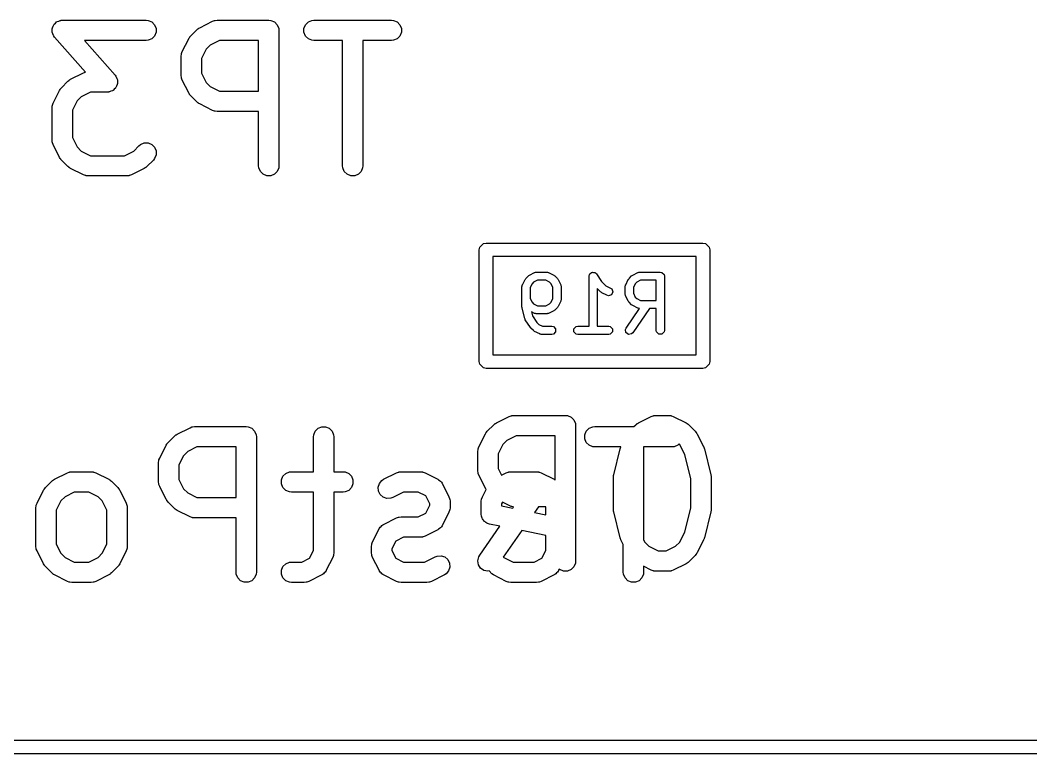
# Model space of a CAD drawing. Header units: inches. Extents: x 4.98 to 6.65, y -4.98 to -3.32.
# Drawn here: x 6.0521 to 6.3456, y -4.7587 to -4.5455 of the extents above; entities that cross this region are included whole.
import ezdxf

# ---------------------------------------------------------------- set-up
doc = ezdxf.new("R2010")
doc.units = ezdxf.units.IN
doc.header["$MEASUREMENT"] = 0
doc.layers.add('BLACK', color=250, linetype='CONTINUOUS')

msp = doc.modelspace()

# ---------------------------------------------------------------- linework, layer by layer
at = {"layer": 'BLACK', "linetype": 'CONTINUOUS'}
for p, q in [((6.06167, -4.54722), (6.06185, -4.54678)), ((6.06185, -4.54678), (6.06192, -4.54671)), ((6.06192, -4.54671), (6.06196, -4.54662)), ((6.06196, -4.54662), (6.06232, -4.5463)), ((6.06232, -4.5463), (6.06266, -4.54596)), ((6.06266, -4.54596), (6.06276, -4.54592)), ((6.06276, -4.54592), (6.06283, -4.54586)), ((6.06283, -4.54586), (6.06329, -4.54571)), ((6.06329, -4.54571), (6.06373, -4.54552)), ((6.06373, -4.54552), (6.06387, -4.54551)), ((6.06387, -4.54551), (6.06392, -4.54549)), ((6.06392, -4.54549), (6.064, -4.5455)), ((6.064, -4.5455), (6.0643, -4.54547)), ((6.0643, -4.54547), (6.08868, -4.54547)), ((6.08868, -4.54547), (6.08925, -4.54552)), ((6.08925, -4.54552), (6.09032, -4.54596)), ((6.09032, -4.54596), (6.09113, -4.54678)), ((6.09113, -4.54678), (6.09157, -4.54784)), ((6.10423, -4.54765), (6.10798, -4.54578)), ((6.10798, -4.54578), (6.10852, -4.54557)), ((6.10852, -4.54557), (6.10862, -4.54556)), ((6.10862, -4.54556), (6.10872, -4.54552)), ((6.10872, -4.54552), (6.1093, -4.54547)), ((6.1093, -4.54547), (6.1243, -4.54547)), ((6.1243, -4.54547), (6.12487, -4.54552)), ((6.12487, -4.54552), (6.12594, -4.54596)), ((6.12594, -4.54596), (6.12675, -4.54678)), ((6.12675, -4.54678), (6.12719, -4.54784)), ((6.13452, -4.54784), (6.13497, -4.54678)), ((6.13497, -4.54678), (6.13578, -4.54596)), ((6.13578, -4.54596), (6.13684, -4.54552)), ((6.13684, -4.54552), (6.13742, -4.54547)), ((6.13742, -4.54547), (6.15992, -4.54547)), ((6.15992, -4.54547), (6.16049, -4.54552)), ((6.16049, -4.54552), (6.16156, -4.54596)), ((6.16156, -4.54596), (6.16237, -4.54678)), ((6.16237, -4.54678), (6.16281, -4.54784)), ((6.06138, -4.5488), (6.06141, -4.54832)), ((6.06141, -4.54889), (6.06138, -4.5488)), ((6.06141, -4.54784), (6.06145, -4.54775)), ((6.06141, -4.54832), (6.06141, -4.54784)), ((6.06141, -4.54899), (6.06141, -4.54889)), ((6.06159, -4.54944), (6.06141, -4.54899)), ((6.06145, -4.54765), (6.06167, -4.54722)), ((6.06145, -4.54775), (6.06145, -4.54765)), ((6.06175, -4.54989), (6.06159, -4.54944)), ((6.09157, -4.54899), (6.09113, -4.55006)), ((6.09157, -4.54784), (6.09157, -4.54899)), ((6.10159, -4.55008), (6.10346, -4.5482)), ((6.10346, -4.5482), (6.10369, -4.54802)), ((6.10369, -4.54802), (6.10374, -4.54796)), ((6.10374, -4.54796), (6.10383, -4.5479)), ((6.10383, -4.5479), (6.10391, -4.54784)), ((6.10391, -4.54784), (6.10398, -4.54781)), ((6.10398, -4.54781), (6.10423, -4.54765)), ((6.12719, -4.54784), (6.12725, -4.54842)), ((6.12725, -4.54842), (6.12725, -4.58779)), ((6.13452, -4.54899), (6.13452, -4.54784)), ((6.13497, -4.55006), (6.13452, -4.54899)), ((6.16281, -4.54899), (6.16237, -4.55006)), ((6.16281, -4.54784), (6.16281, -4.54899)), ((6.06183, -4.55001), (6.06175, -4.54989)), ((6.06185, -4.55006), (6.06183, -4.55001)), ((6.0619, -4.55011), (6.06185, -4.55006)), ((6.06208, -4.55036), (6.0619, -4.55011)), ((6.07102, -4.56057), (6.06208, -4.55036)), ((6.08868, -4.55137), (6.07081, -4.55137)), ((6.07081, -4.55137), (6.07965, -4.56147)), ((6.08925, -4.55131), (6.08868, -4.55137)), ((6.09032, -4.55087), (6.08925, -4.55131)), ((6.09113, -4.55006), (6.09032, -4.55087)), ((6.09916, -4.5546), (6.10103, -4.55085)), ((6.10103, -4.55085), (6.10119, -4.5506)), ((6.10119, -4.5506), (6.10122, -4.55053)), ((6.10122, -4.55053), (6.10129, -4.55045)), ((6.10129, -4.55045), (6.10134, -4.55036)), ((6.10134, -4.55036), (6.1014, -4.55031)), ((6.1014, -4.55031), (6.10159, -4.55008)), ((6.1073, -4.55272), (6.1061, -4.55392)), ((6.11, -4.55137), (6.1073, -4.55272)), ((6.12134, -4.55137), (6.11, -4.55137)), ((6.12134, -4.56609), (6.12134, -4.55137)), ((6.13578, -4.55087), (6.13497, -4.55006)), ((6.13684, -4.55131), (6.13578, -4.55087)), ((6.13742, -4.55137), (6.13684, -4.55131)), ((6.14572, -4.55137), (6.13742, -4.55137)), ((6.14572, -4.58779), (6.14572, -4.55137)), ((6.15992, -4.55137), (6.15162, -4.55137)), ((6.15162, -4.55137), (6.15162, -4.58779)), ((6.16049, -4.55131), (6.15992, -4.55137)), ((6.16156, -4.55087), (6.16049, -4.55131)), ((6.16237, -4.55006), (6.16156, -4.55087)), ((6.09885, -4.55592), (6.0989, -4.55534)), ((6.0989, -4.55534), (6.09894, -4.55524)), ((6.09894, -4.55524), (6.09895, -4.55514)), ((6.09895, -4.55514), (6.09916, -4.5546)), ((6.1061, -4.55392), (6.10475, -4.55661)), ((6.09885, -4.56154), (6.09885, -4.55592)), ((6.10475, -4.55661), (6.10475, -4.56084)), ((6.06673, -4.56265), (6.07048, -4.56078)), ((6.07048, -4.56078), (6.07102, -4.56057)), ((6.07965, -4.56147), (6.07983, -4.56172)), ((6.0989, -4.56212), (6.09885, -4.56154)), ((6.10475, -4.56084), (6.1061, -4.56354)), ((6.06409, -4.56508), (6.06597, -4.5632)), ((6.06597, -4.5632), (6.06619, -4.56302)), ((6.06619, -4.56302), (6.06624, -4.56296)), ((6.06624, -4.56296), (6.06633, -4.5629)), ((6.06633, -4.5629), (6.06641, -4.56284)), ((6.06641, -4.56284), (6.06649, -4.56281)), ((6.06649, -4.56281), (6.06673, -4.56265)), ((6.07983, -4.56172), (6.07988, -4.56178)), ((6.07988, -4.56178), (6.0799, -4.56183)), ((6.0799, -4.56183), (6.07999, -4.56194)), ((6.07999, -4.56194), (6.08014, -4.5624)), ((6.08028, -4.56418), (6.08007, -4.56461)), ((6.08014, -4.5624), (6.08032, -4.56284)), ((6.08029, -4.56408), (6.08028, -4.56418)), ((6.08032, -4.56399), (6.08029, -4.56408)), ((6.08032, -4.56284), (6.08032, -4.56294)), ((6.08032, -4.56294), (6.08036, -4.56303)), ((6.08036, -4.56303), (6.08032, -4.56351)), ((6.08032, -4.56351), (6.08032, -4.56399)), ((6.09894, -4.56222), (6.0989, -4.56212)), ((6.09895, -4.56232), (6.09894, -4.56222)), ((6.09916, -4.56286), (6.09895, -4.56232)), ((6.10103, -4.56661), (6.09916, -4.56286)), ((6.1061, -4.56354), (6.1073, -4.56474)), ((6.06166, -4.56959), (6.06354, -4.56585)), ((6.06354, -4.56585), (6.06369, -4.5656)), ((6.06369, -4.5656), (6.06372, -4.56553)), ((6.06372, -4.56553), (6.06379, -4.56544)), ((6.06379, -4.56544), (6.06385, -4.56536)), ((6.06385, -4.56536), (6.06391, -4.5653)), ((6.06391, -4.5653), (6.06409, -4.56508)), ((6.0725, -4.56637), (6.0698, -4.56772)), ((6.07743, -4.56637), (6.0725, -4.56637)), ((6.07773, -4.56634), (6.07743, -4.56637)), ((6.07781, -4.56634), (6.07773, -4.56634)), ((6.07786, -4.56633), (6.07781, -4.56634)), ((6.078, -4.56631), (6.07786, -4.56633)), ((6.07845, -4.56613), (6.078, -4.56631)), ((6.0789, -4.56597), (6.07845, -4.56613)), ((6.07898, -4.56591), (6.0789, -4.56597)), ((6.07907, -4.56587), (6.07898, -4.56591)), ((6.07941, -4.56553), (6.07907, -4.56587)), ((6.07977, -4.56522), (6.07941, -4.56553)), ((6.07981, -4.56513), (6.07977, -4.56522)), ((6.07988, -4.56506), (6.07981, -4.56513)), ((6.08007, -4.56461), (6.07988, -4.56506)), ((6.10119, -4.56686), (6.10103, -4.56661)), ((6.10122, -4.56693), (6.10119, -4.56686)), ((6.10129, -4.56701), (6.10122, -4.56693)), ((6.10134, -4.5671), (6.10129, -4.56701)), ((6.1014, -4.56715), (6.10134, -4.5671)), ((6.10159, -4.56738), (6.1014, -4.56715)), ((6.10346, -4.56925), (6.10159, -4.56738)), ((6.1073, -4.56474), (6.11, -4.56609)), ((6.11, -4.56609), (6.12134, -4.56609)), ((6.06135, -4.57092), (6.06141, -4.57034)), ((6.06141, -4.57034), (6.06145, -4.57024)), ((6.06145, -4.57024), (6.06146, -4.57014)), ((6.06146, -4.57014), (6.06166, -4.56959)), ((6.06861, -4.56891), (6.06726, -4.57161)), ((6.0698, -4.56772), (6.06861, -4.56891)), ((6.10369, -4.56944), (6.10346, -4.56925)), ((6.10374, -4.5695), (6.10369, -4.56944)), ((6.10383, -4.56955), (6.10374, -4.5695)), ((6.10391, -4.56962), (6.10383, -4.56955)), ((6.10398, -4.56965), (6.10391, -4.56962)), ((6.10423, -4.56981), (6.10398, -4.56965)), ((6.10798, -4.57168), (6.10423, -4.56981)), ((6.06135, -4.58029), (6.06135, -4.57092)), ((6.06726, -4.57161), (6.06726, -4.57959)), ((6.10852, -4.57189), (6.10798, -4.57168)), ((6.10862, -4.5719), (6.10852, -4.57189)), ((6.10872, -4.57194), (6.10862, -4.5719)), ((6.1093, -4.57199), (6.10872, -4.57194)), ((6.12134, -4.57199), (6.1093, -4.57199)), ((6.12134, -4.58779), (6.12134, -4.57199)), ((6.06141, -4.58087), (6.06135, -4.58029)), ((6.06145, -4.58096), (6.06141, -4.58087)), ((6.06146, -4.58107), (6.06145, -4.58096)), ((6.06166, -4.58161), (6.06146, -4.58107)), ((6.06354, -4.58536), (6.06166, -4.58161)), ((6.06726, -4.57959), (6.06861, -4.58229)), ((6.08505, -4.58349), (6.08659, -4.58195)), ((6.08659, -4.58195), (6.08704, -4.58158)), ((6.08704, -4.58158), (6.0881, -4.58114)), ((6.0881, -4.58114), (6.08925, -4.58114)), ((6.08925, -4.58114), (6.09032, -4.58158)), ((6.09032, -4.58158), (6.09113, -4.5824)), ((6.06861, -4.58229), (6.0698, -4.58349)), ((6.0698, -4.58349), (6.0725, -4.58484)), ((6.0725, -4.58484), (6.08236, -4.58484)), ((6.08236, -4.58484), (6.08505, -4.58349)), ((6.09113, -4.5824), (6.09157, -4.58346)), ((6.09157, -4.58461), (6.09113, -4.58568)), ((6.09157, -4.58346), (6.09157, -4.58461)), ((6.06369, -4.58561), (6.06354, -4.58536)), ((6.06372, -4.58568), (6.06369, -4.58561)), ((6.06379, -4.58576), (6.06372, -4.58568)), ((6.06385, -4.58585), (6.06379, -4.58576)), ((6.06391, -4.5859), (6.06385, -4.58585)), ((6.06409, -4.58613), (6.06391, -4.5859)), ((6.06597, -4.588), (6.06409, -4.58613)), ((6.09076, -4.58613), (6.08889, -4.588)), ((6.09113, -4.58568), (6.09076, -4.58613)), ((6.1214, -4.58836), (6.12134, -4.58779)), ((6.12725, -4.58779), (6.12719, -4.58836)), ((6.14577, -4.58836), (6.14572, -4.58779)), ((6.15162, -4.58779), (6.15156, -4.58836)), ((6.06619, -4.58819), (6.06597, -4.588)), ((6.06624, -4.58825), (6.06619, -4.58819)), ((6.06633, -4.5883), (6.06624, -4.58825)), ((6.06641, -4.58837), (6.06633, -4.5883)), ((6.06649, -4.5884), (6.06641, -4.58837)), ((6.06673, -4.58855), (6.06649, -4.5884)), ((6.07048, -4.59043), (6.06673, -4.58855)), ((6.07102, -4.59064), (6.07048, -4.59043)), ((6.07113, -4.59064), (6.07102, -4.59064)), ((6.07123, -4.59068), (6.07113, -4.59064)), ((6.0718, -4.59074), (6.07123, -4.59068)), ((6.08305, -4.59074), (6.0718, -4.59074)), ((6.08363, -4.59068), (6.08305, -4.59074)), ((6.08373, -4.59064), (6.08363, -4.59068)), ((6.08383, -4.59064), (6.08373, -4.59064)), ((6.08437, -4.59043), (6.08383, -4.59064)), ((6.08812, -4.58855), (6.08437, -4.59043)), ((6.08837, -4.5884), (6.08812, -4.58855)), ((6.08844, -4.58837), (6.08837, -4.5884)), ((6.08852, -4.5883), (6.08844, -4.58837)), ((6.08861, -4.58825), (6.08852, -4.5883)), ((6.08866, -4.58819), (6.08861, -4.58825)), ((6.08889, -4.588), (6.08866, -4.58819)), ((6.12184, -4.58943), (6.1214, -4.58836)), ((6.12266, -4.59024), (6.12184, -4.58943)), ((6.12372, -4.59068), (6.12266, -4.59024)), ((6.12487, -4.59068), (6.12372, -4.59068)), ((6.12594, -4.59024), (6.12487, -4.59068)), ((6.12675, -4.58943), (6.12594, -4.59024)), ((6.12719, -4.58836), (6.12675, -4.58943)), ((6.14621, -4.58943), (6.14577, -4.58836)), ((6.14703, -4.59024), (6.14621, -4.58943)), ((6.14809, -4.59068), (6.14703, -4.59024)), ((6.14924, -4.59068), (6.14809, -4.59068)), ((6.15031, -4.59024), (6.14924, -4.59068)), ((6.15112, -4.58943), (6.15031, -4.59024)), ((6.15156, -4.58836), (6.15112, -4.58943)), ((6.18558, -4.61145), (6.18665, -4.61039)), ((6.18665, -4.61039), (6.1874, -4.61024)), ((6.1874, -4.61024), (6.25039, -4.61024)), ((6.25039, -4.61024), (6.25115, -4.61039)), ((6.25115, -4.61039), (6.25221, -4.61145)), ((6.18543, -4.6122), (6.18558, -4.61145)), ((6.18543, -4.64469), (6.18543, -4.6122)), ((6.18937, -4.61417), (6.18937, -4.64272)), ((6.24843, -4.61417), (6.18937, -4.61417)), ((6.24843, -4.64272), (6.24843, -4.61417)), ((6.25221, -4.61145), (6.25236, -4.6122)), ((6.25236, -4.6122), (6.25236, -4.64469)), ((6.19894, -4.62052), (6.19969, -4.61977)), ((6.19969, -4.61977), (6.19985, -4.61967)), ((6.19985, -4.61967), (6.2, -4.61955)), ((6.2, -4.61955), (6.2015, -4.6188)), ((6.2015, -4.6188), (6.20155, -4.61879)), ((6.20155, -4.61879), (6.20157, -4.61877)), ((6.20157, -4.61877), (6.20176, -4.61873)), ((6.20176, -4.61873), (6.20194, -4.61868)), ((6.20194, -4.61868), (6.20197, -4.61869)), ((6.20197, -4.61869), (6.20202, -4.61868)), ((6.20202, -4.61868), (6.20502, -4.61868)), ((6.20502, -4.61868), (6.20508, -4.61869)), ((6.20508, -4.61869), (6.20511, -4.61868)), ((6.20511, -4.61868), (6.20529, -4.61873)), ((6.20529, -4.61873), (6.20548, -4.61877)), ((6.20548, -4.61877), (6.2055, -4.61879)), ((6.2055, -4.61879), (6.20555, -4.6188)), ((6.20555, -4.6188), (6.20705, -4.61955)), ((6.20705, -4.61955), (6.2072, -4.61967)), ((6.2072, -4.61967), (6.20736, -4.61977)), ((6.20736, -4.61977), (6.20811, -4.62052)), ((6.21734, -4.61986), (6.21743, -4.61941)), ((6.21734, -4.63443), (6.21734, -4.61986)), ((6.21743, -4.61941), (6.21752, -4.61932)), ((6.21752, -4.61932), (6.21754, -4.6192)), ((6.21754, -4.6192), (6.21783, -4.61901)), ((6.21783, -4.61901), (6.21807, -4.61877)), ((6.21807, -4.61877), (6.21819, -4.61877)), ((6.21819, -4.61877), (6.21829, -4.6187)), ((6.21829, -4.6187), (6.21863, -4.61877)), ((6.21863, -4.61877), (6.21897, -4.61877)), ((6.21897, -4.61877), (6.21906, -4.61885)), ((6.21906, -4.61885), (6.21918, -4.61888)), ((6.21918, -4.61888), (6.21951, -4.6192)), ((6.21951, -4.6192), (6.22094, -4.62136)), ((6.22894, -4.62052), (6.22969, -4.61977)), ((6.22969, -4.61977), (6.22984, -4.61967)), ((6.22984, -4.61967), (6.22999, -4.61955)), ((6.22999, -4.61955), (6.23149, -4.6188)), ((6.23149, -4.6188), (6.23155, -4.61879)), ((6.23155, -4.61879), (6.23157, -4.61877)), ((6.23157, -4.61877), (6.23175, -4.61873)), ((6.23175, -4.61873), (6.23194, -4.61868)), ((6.23194, -4.61868), (6.23196, -4.61869)), ((6.23196, -4.61869), (6.23202, -4.61868)), ((6.23202, -4.61868), (6.23802, -4.61868)), ((6.23802, -4.61868), (6.23847, -4.61877)), ((6.23847, -4.61877), (6.23911, -4.61941)), ((6.23911, -4.61941), (6.2392, -4.61986)), ((6.2392, -4.61986), (6.2392, -4.63561)), ((6.19784, -4.62286), (6.19786, -4.6228)), ((6.19784, -4.62886), (6.19784, -4.62286)), ((6.19785, -4.62278), (6.1979, -4.62259)), ((6.19786, -4.6228), (6.19785, -4.62278)), ((6.1979, -4.62259), (6.19793, -4.62241)), ((6.19793, -4.62241), (6.19795, -4.62239)), ((6.19795, -4.62239), (6.19797, -4.62233)), ((6.19797, -4.62233), (6.19872, -4.62083)), ((6.19872, -4.62083), (6.19883, -4.62068)), ((6.19883, -4.62068), (6.19894, -4.62052)), ((6.20075, -4.62206), (6.20021, -4.62314)), ((6.20021, -4.62314), (6.20021, -4.62633)), ((6.20122, -4.62158), (6.20075, -4.62206)), ((6.2023, -4.62104), (6.20122, -4.62158)), ((6.20475, -4.62104), (6.2023, -4.62104)), ((6.20582, -4.62158), (6.20475, -4.62104)), ((6.2063, -4.62206), (6.20582, -4.62158)), ((6.20684, -4.62314), (6.2063, -4.62206)), ((6.20684, -4.62633), (6.20684, -4.62314)), ((6.20811, -4.62052), (6.20821, -4.62068)), ((6.20821, -4.62068), (6.20833, -4.62083)), ((6.20833, -4.62083), (6.20908, -4.62233)), ((6.20908, -4.62233), (6.2091, -4.62239)), ((6.2091, -4.62239), (6.20912, -4.62241)), ((6.20912, -4.62241), (6.20915, -4.62259)), ((6.20915, -4.62259), (6.2092, -4.62278)), ((6.2092, -4.62278), (6.20919, -4.6228)), ((6.20919, -4.6228), (6.20921, -4.62286)), ((6.20921, -4.62286), (6.20921, -4.62661)), ((6.22094, -4.62136), (6.22222, -4.62264)), ((6.22222, -4.62264), (6.22355, -4.6233)), ((6.22784, -4.62278), (6.22789, -4.62259)), ((6.22785, -4.6228), (6.22784, -4.62278)), ((6.22784, -4.62286), (6.22785, -4.6228)), ((6.22784, -4.62511), (6.22784, -4.62286)), ((6.22789, -4.62259), (6.22793, -4.62241)), ((6.22793, -4.62241), (6.22795, -4.62239)), ((6.22795, -4.62239), (6.22796, -4.62233)), ((6.22796, -4.62233), (6.22871, -4.62083)), ((6.22871, -4.62083), (6.22883, -4.62068)), ((6.22883, -4.62068), (6.22894, -4.62052)), ((6.23074, -4.62206), (6.2302, -4.62314)), ((6.2302, -4.62314), (6.2302, -4.62483)), ((6.23122, -4.62158), (6.23074, -4.62206)), ((6.2323, -4.62104), (6.23122, -4.62158)), ((6.23684, -4.62104), (6.2323, -4.62104)), ((6.23684, -4.62693), (6.23684, -4.62104)), ((6.22069, -4.62444), (6.2197, -4.62346)), ((6.2197, -4.62346), (6.2197, -4.63443)), ((6.22084, -4.62455), (6.22069, -4.62444)), ((6.22099, -4.62467), (6.22084, -4.62455)), ((6.22249, -4.62542), (6.22099, -4.62467)), ((6.22294, -4.62554), (6.22249, -4.62542)), ((6.2238, -4.62525), (6.22294, -4.62554)), ((6.22355, -4.6233), (6.22391, -4.62358)), ((6.2242, -4.62444), (6.2238, -4.62525)), ((6.22391, -4.62358), (6.2242, -4.62444)), ((6.22785, -4.62517), (6.22784, -4.62511)), ((6.22784, -4.62519), (6.22785, -4.62517)), ((6.22789, -4.62537), (6.22784, -4.62519)), ((6.22793, -4.62556), (6.22789, -4.62537)), ((6.22795, -4.62558), (6.22793, -4.62556)), ((6.22796, -4.62564), (6.22795, -4.62558)), ((6.22871, -4.62714), (6.22796, -4.62564)), ((6.2302, -4.62483), (6.23074, -4.62591)), ((6.23074, -4.62591), (6.23122, -4.62639)), ((6.19787, -4.629), (6.19784, -4.62886)), ((6.19788, -4.62914), (6.19787, -4.629)), ((6.20021, -4.62633), (6.20075, -4.62741)), ((6.20075, -4.62741), (6.20122, -4.62789)), ((6.20122, -4.62789), (6.2023, -4.62843)), ((6.2023, -4.62843), (6.20475, -4.62843)), ((6.20475, -4.62843), (6.20582, -4.62789)), ((6.20582, -4.62789), (6.2063, -4.62741)), ((6.2063, -4.62741), (6.20684, -4.62633)), ((6.20811, -4.62894), (6.20736, -4.62969)), ((6.20821, -4.62879), (6.20811, -4.62894)), ((6.20833, -4.62864), (6.20821, -4.62879)), ((6.20908, -4.62714), (6.20833, -4.62864)), ((6.2091, -4.62708), (6.20908, -4.62714)), ((6.20912, -4.62706), (6.2091, -4.62708)), ((6.20915, -4.62688), (6.20912, -4.62706)), ((6.2092, -4.62669), (6.20915, -4.62688)), ((6.20921, -4.62661), (6.20919, -4.62667)), ((6.20919, -4.62667), (6.2092, -4.62669)), ((6.22883, -4.62729), (6.22871, -4.62714)), ((6.22894, -4.62744), (6.22883, -4.62729)), ((6.22969, -4.62819), (6.22894, -4.62744)), ((6.22984, -4.6283), (6.22969, -4.62819)), ((6.22999, -4.62841), (6.22984, -4.6283)), ((6.23149, -4.62916), (6.22999, -4.62841)), ((6.23122, -4.62639), (6.2323, -4.62693)), ((6.2323, -4.62693), (6.23684, -4.62693)), ((6.19863, -4.63214), (6.19788, -4.62914)), ((6.2015, -4.63066), (6.20058, -4.63021)), ((6.20058, -4.63021), (6.20087, -4.63137)), ((6.20087, -4.63137), (6.20219, -4.63336)), ((6.20155, -4.63068), (6.2015, -4.63066)), ((6.20157, -4.6307), (6.20155, -4.63068)), ((6.20176, -4.63074), (6.20157, -4.6307)), ((6.20194, -4.63079), (6.20176, -4.63074)), ((6.20197, -4.63078), (6.20194, -4.63079)), ((6.20202, -4.63079), (6.20197, -4.63078)), ((6.20502, -4.63079), (6.20202, -4.63079)), ((6.20508, -4.63078), (6.20502, -4.63079)), ((6.20511, -4.63079), (6.20508, -4.63078)), ((6.20529, -4.63074), (6.20511, -4.63079)), ((6.20548, -4.6307), (6.20529, -4.63074)), ((6.2055, -4.63068), (6.20548, -4.6307)), ((6.20555, -4.63066), (6.2055, -4.63068)), ((6.20705, -4.62991), (6.20555, -4.63066)), ((6.2072, -4.6298), (6.20705, -4.62991)), ((6.20736, -4.62969), (6.2072, -4.6298)), ((6.22805, -4.63493), (6.232, -4.62929)), ((6.23489, -4.62929), (6.22999, -4.63628)), ((6.23155, -4.62918), (6.23149, -4.62916)), ((6.23157, -4.6292), (6.23155, -4.62918)), ((6.23175, -4.62924), (6.23157, -4.6292)), ((6.23194, -4.62929), (6.23175, -4.62924)), ((6.23196, -4.62928), (6.23194, -4.62929)), ((6.232, -4.62929), (6.23196, -4.62928)), ((6.23684, -4.62929), (6.23489, -4.62929)), ((6.23684, -4.63561), (6.23684, -4.62929)), ((6.19872, -4.63233), (6.19863, -4.63214)), ((6.19879, -4.63251), (6.19872, -4.63233)), ((6.20029, -4.63476), (6.19879, -4.63251)), ((6.20037, -4.63485), (6.20029, -4.63476)), ((6.20044, -4.63494), (6.20037, -4.63485)), ((6.20219, -4.63336), (6.20272, -4.63389)), ((6.20272, -4.63389), (6.2038, -4.63443)), ((6.2038, -4.63443), (6.20652, -4.63443)), ((6.20652, -4.63443), (6.20698, -4.63452)), ((6.20698, -4.63452), (6.20762, -4.63516)), ((6.21293, -4.63516), (6.21357, -4.63452)), ((6.21357, -4.63452), (6.21402, -4.63443)), ((6.21402, -4.63443), (6.21734, -4.63443)), ((6.2197, -4.63443), (6.22302, -4.63443)), ((6.22302, -4.63443), (6.22347, -4.63452)), ((6.22347, -4.63452), (6.22411, -4.63516)), ((6.22787, -4.63535), (6.22805, -4.63493)), ((6.20119, -4.63569), (6.20044, -4.63494)), ((6.20135, -4.6358), (6.20119, -4.63569)), ((6.2015, -4.63591), (6.20135, -4.6358)), ((6.203, -4.63666), (6.2015, -4.63591)), ((6.20305, -4.63668), (6.203, -4.63666)), ((6.20307, -4.6367), (6.20305, -4.63668)), ((6.20326, -4.63674), (6.20307, -4.6367)), ((6.20344, -4.63679), (6.20326, -4.63674)), ((6.20347, -4.63678), (6.20344, -4.63679)), ((6.20352, -4.63679), (6.20347, -4.63678)), ((6.20652, -4.63679), (6.20352, -4.63679)), ((6.20698, -4.6367), (6.20652, -4.63679)), ((6.20762, -4.63606), (6.20698, -4.6367)), ((6.20762, -4.63516), (6.20762, -4.63606)), ((6.21293, -4.63606), (6.21293, -4.63516)), ((6.21357, -4.6367), (6.21293, -4.63606)), ((6.21402, -4.63679), (6.21357, -4.6367)), ((6.22302, -4.63679), (6.21402, -4.63679)), ((6.22347, -4.6367), (6.22302, -4.63679)), ((6.22411, -4.63606), (6.22347, -4.6367)), ((6.22411, -4.63516), (6.22411, -4.63606)), ((6.22803, -4.63624), (6.22787, -4.63535)), ((6.22877, -4.63676), (6.22803, -4.63624)), ((6.22966, -4.6366), (6.22877, -4.63676)), ((6.22999, -4.63628), (6.22966, -4.6366)), ((6.23693, -4.63606), (6.23684, -4.63561)), ((6.23757, -4.6367), (6.23693, -4.63606)), ((6.23847, -4.6367), (6.23757, -4.6367)), ((6.23911, -4.63606), (6.23847, -4.6367)), ((6.2392, -4.63561), (6.23911, -4.63606)), ((6.18937, -4.64272), (6.24843, -4.64272)), ((6.18558, -4.64544), (6.18543, -4.64469)), ((6.18665, -4.6465), (6.18558, -4.64544)), ((6.1874, -4.64665), (6.18665, -4.6465)), ((6.25039, -4.64665), (6.1874, -4.64665)), ((6.25115, -4.6465), (6.25039, -4.64665)), ((6.25221, -4.64544), (6.25115, -4.6465)), ((6.25236, -4.64469), (6.25221, -4.64544)), ((6.19039, -4.66251), (6.19414, -4.66064)), ((6.19414, -4.66064), (6.19468, -4.66043)), ((6.19468, -4.66043), (6.19479, -4.66042)), ((6.19479, -4.66042), (6.19489, -4.66038)), ((6.19489, -4.66038), (6.19546, -4.66033)), ((6.19546, -4.66033), (6.21046, -4.66033)), ((6.21046, -4.66033), (6.21104, -4.66038)), ((6.21104, -4.66038), (6.2121, -4.66083)), ((6.2121, -4.66083), (6.21292, -4.66164)), ((6.23164, -4.66251), (6.23539, -4.66064)), ((6.23539, -4.66064), (6.23593, -4.66043)), ((6.23593, -4.66043), (6.23603, -4.66042)), ((6.23603, -4.66042), (6.23613, -4.66038)), ((6.23613, -4.66038), (6.23671, -4.66033)), ((6.23671, -4.66033), (6.24046, -4.66033)), ((6.24046, -4.66033), (6.24103, -4.66038)), ((6.24103, -4.66038), (6.24113, -4.66042)), ((6.24113, -4.66042), (6.24124, -4.66043)), ((6.24124, -4.66043), (6.24178, -4.66064)), ((6.24178, -4.66064), (6.24553, -4.66251)), ((6.09767, -4.66576), (6.10142, -4.66389)), ((6.10142, -4.66389), (6.10196, -4.66368)), ((6.10196, -4.66368), (6.10206, -4.66367)), ((6.10206, -4.66367), (6.10216, -4.66363)), ((6.10216, -4.66363), (6.10274, -4.66358)), ((6.10274, -4.66358), (6.11774, -4.66358)), ((6.11774, -4.66358), (6.11831, -4.66363)), ((6.11831, -4.66363), (6.11938, -4.66407)), ((6.11938, -4.66407), (6.12019, -4.66489)), ((6.13778, -4.66489), (6.13859, -4.66407)), ((6.13859, -4.66407), (6.13966, -4.66363)), ((6.13966, -4.66363), (6.14081, -4.66363)), ((6.14081, -4.66363), (6.14187, -4.66407)), ((6.14187, -4.66407), (6.14269, -4.66489)), ((6.18775, -4.66494), (6.18963, -4.66307)), ((6.18963, -4.66307), (6.18985, -4.66288)), ((6.18985, -4.66288), (6.1899, -4.66282)), ((6.1899, -4.66282), (6.18999, -4.66277)), ((6.18999, -4.66277), (6.19007, -4.6627)), ((6.19007, -4.6627), (6.19014, -4.66267)), ((6.19014, -4.66267), (6.19039, -4.66251)), ((6.21292, -4.66164), (6.21336, -4.6627)), ((6.21336, -4.6627), (6.21341, -4.66328)), ((6.21341, -4.66328), (6.21341, -4.70265)), ((6.21652, -4.66489), (6.21733, -4.66407)), ((6.21733, -4.66407), (6.2184, -4.66363)), ((6.2184, -4.66363), (6.21897, -4.66358)), ((6.21897, -4.66358), (6.23036, -4.66358)), ((6.23036, -4.66358), (6.23087, -4.66307)), ((6.23087, -4.66307), (6.2311, -4.66288)), ((6.2311, -4.66288), (6.23115, -4.66282)), ((6.23115, -4.66282), (6.23124, -4.66277)), ((6.23124, -4.66277), (6.23132, -4.6627)), ((6.23132, -4.6627), (6.23139, -4.66267)), ((6.23139, -4.66267), (6.23164, -4.66251)), ((6.24553, -4.66251), (6.24578, -4.66267)), ((6.24578, -4.66267), (6.24585, -4.6627)), ((6.24585, -4.6627), (6.24593, -4.66277)), ((6.24593, -4.66277), (6.24602, -4.66282)), ((6.24602, -4.66282), (6.24607, -4.66288)), ((6.24607, -4.66288), (6.24629, -4.66307)), ((6.24629, -4.66307), (6.24817, -4.66494)), ((6.09502, -4.66819), (6.0969, -4.66632)), ((6.0969, -4.66632), (6.09713, -4.66613)), ((6.09713, -4.66613), (6.09718, -4.66607)), ((6.09718, -4.66607), (6.09727, -4.66601)), ((6.09727, -4.66601), (6.09735, -4.66595)), ((6.09735, -4.66595), (6.09742, -4.66592)), ((6.09742, -4.66592), (6.09767, -4.66576)), ((6.12019, -4.66489), (6.12063, -4.66595)), ((6.12063, -4.66595), (6.12069, -4.66653)), ((6.12069, -4.66653), (6.12069, -4.7059)), ((6.13728, -4.66653), (6.13734, -4.66595)), ((6.13728, -4.6767), (6.13728, -4.66653)), ((6.13734, -4.66595), (6.13778, -4.66489)), ((6.14269, -4.66489), (6.14313, -4.66595)), ((6.14313, -4.66595), (6.14319, -4.66653)), ((6.14319, -4.66653), (6.14319, -4.6767)), ((6.18532, -4.66946), (6.1872, -4.66571)), ((6.1872, -4.66571), (6.18735, -4.66546)), ((6.18735, -4.66546), (6.18738, -4.66539)), ((6.18738, -4.66539), (6.18745, -4.66531)), ((6.18745, -4.66531), (6.18751, -4.66522)), ((6.18751, -4.66522), (6.18757, -4.66517)), ((6.18757, -4.66517), (6.18775, -4.66494)), ((6.19616, -4.66623), (6.19346, -4.66758)), ((6.20751, -4.66623), (6.19616, -4.66623)), ((6.20751, -4.6791), (6.20751, -4.66623)), ((6.21608, -4.66595), (6.21652, -4.66489)), ((6.21608, -4.6671), (6.21608, -4.66595)), ((6.21652, -4.66817), (6.21608, -4.6671)), ((6.24817, -4.66494), (6.24836, -4.66517)), ((6.24836, -4.66517), (6.24841, -4.66522)), ((6.24841, -4.66522), (6.24847, -4.66531)), ((6.24847, -4.66531), (6.24854, -4.66539)), ((6.24854, -4.66539), (6.24857, -4.66546)), ((6.24857, -4.66546), (6.24872, -4.66571)), ((6.24872, -4.66571), (6.2506, -4.66946)), ((6.0926, -4.67271), (6.09447, -4.66896)), ((6.09447, -4.66896), (6.09463, -4.66871)), ((6.09463, -4.66871), (6.09466, -4.66864)), ((6.09466, -4.66864), (6.09472, -4.66856)), ((6.09472, -4.66856), (6.09478, -4.66847)), ((6.09478, -4.66847), (6.09484, -4.66842)), ((6.09484, -4.66842), (6.09502, -4.66819)), ((6.10343, -4.66948), (6.10074, -4.67083)), ((6.11478, -4.66948), (6.10343, -4.66948)), ((6.11478, -4.6842), (6.11478, -4.66948)), ((6.18507, -4.6702), (6.18511, -4.67011)), ((6.18511, -4.67011), (6.18512, -4.67)), ((6.18512, -4.67), (6.18532, -4.66946)), ((6.19227, -4.66878), (6.19092, -4.67148)), ((6.19346, -4.66758), (6.19227, -4.66878)), ((6.21733, -4.66898), (6.21652, -4.66817)), ((6.2184, -4.66942), (6.21733, -4.66898)), ((6.21897, -4.66948), (6.2184, -4.66942)), ((6.22656, -4.66948), (6.21897, -4.66948)), ((6.22447, -4.67756), (6.22634, -4.67006)), ((6.22634, -4.67006), (6.22636, -4.67002)), ((6.22636, -4.67), (6.22645, -4.66976)), ((6.22636, -4.67002), (6.22636, -4.67)), ((6.22645, -4.66976), (6.22654, -4.66952)), ((6.22654, -4.66952), (6.22655, -4.6695)), ((6.22655, -4.6695), (6.22656, -4.66948)), ((6.24147, -4.66948), (6.23317, -4.66948)), ((6.23317, -4.66948), (6.23317, -4.69648)), ((6.24205, -4.66942), (6.24147, -4.66948)), ((6.24311, -4.66898), (6.24205, -4.66942)), ((6.24348, -4.66861), (6.24311, -4.66898)), ((6.24365, -4.66878), (6.24348, -4.66861)), ((6.24517, -4.67181), (6.24365, -4.66878)), ((6.2506, -4.66946), (6.25061, -4.6695)), ((6.25061, -4.6695), (6.25063, -4.66952)), ((6.25063, -4.66952), (6.25071, -4.66976)), ((6.25071, -4.66976), (6.2508, -4.67)), ((6.2508, -4.67), (6.25081, -4.67002)), ((6.25081, -4.67002), (6.25082, -4.67006)), ((6.25082, -4.67006), (6.2527, -4.67756)), ((6.09239, -4.67325), (6.0926, -4.67271)), ((6.09954, -4.67203), (6.09819, -4.67472)), ((6.10074, -4.67083), (6.09954, -4.67203)), ((6.18501, -4.67078), (6.18507, -4.6702)), ((6.18501, -4.6764), (6.18501, -4.67078)), ((6.19092, -4.67148), (6.19092, -4.67571)), ((6.24688, -4.67864), (6.24517, -4.67181)), ((6.09229, -4.67403), (6.09234, -4.67345)), ((6.09229, -4.67965), (6.09229, -4.67403)), ((6.09234, -4.67345), (6.09238, -4.67335)), ((6.09238, -4.67335), (6.09239, -4.67325)), ((6.09819, -4.67472), (6.09819, -4.67895)), ((6.19092, -4.67571), (6.19191, -4.6777)), ((6.0618, -4.67904), (6.06205, -4.67889)), ((6.06205, -4.67889), (6.0658, -4.67701)), ((6.0658, -4.67701), (6.06634, -4.6768)), ((6.06634, -4.6768), (6.06644, -4.6768)), ((6.06644, -4.6768), (6.06654, -4.67676)), ((6.06654, -4.67676), (6.06712, -4.6767)), ((6.06712, -4.6767), (6.07274, -4.6767)), ((6.07274, -4.6767), (6.07332, -4.67676)), ((6.07332, -4.67676), (6.07341, -4.6768)), ((6.07341, -4.6768), (6.07352, -4.6768)), ((6.07352, -4.6768), (6.07406, -4.67701)), ((6.07406, -4.67701), (6.07781, -4.67889)), ((6.07781, -4.67889), (6.07806, -4.67904)), ((6.09819, -4.67895), (6.09954, -4.68165)), ((6.12796, -4.67908), (6.1284, -4.67801)), ((6.1284, -4.67801), (6.12922, -4.6772)), ((6.12922, -4.6772), (6.13028, -4.67676)), ((6.13028, -4.67676), (6.13086, -4.6767)), ((6.13086, -4.6767), (6.13728, -4.6767)), ((6.14319, -4.6767), (6.14586, -4.6767)), ((6.14586, -4.6767), (6.14643, -4.67676)), ((6.14643, -4.67676), (6.1475, -4.6772)), ((6.1475, -4.6772), (6.14831, -4.67801)), ((6.14831, -4.67801), (6.14875, -4.67908)), ((6.15717, -4.67919), (6.15766, -4.67889)), ((6.15766, -4.67889), (6.16141, -4.67701)), ((6.16141, -4.67701), (6.16195, -4.6768)), ((6.16195, -4.6768), (6.16206, -4.6768)), ((6.16206, -4.6768), (6.16215, -4.67676)), ((6.16215, -4.67676), (6.16273, -4.6767)), ((6.16273, -4.6767), (6.16835, -4.6767)), ((6.16835, -4.6767), (6.16893, -4.67676)), ((6.16893, -4.67676), (6.16903, -4.6768)), ((6.16903, -4.6768), (6.16913, -4.6768)), ((6.16913, -4.6768), (6.16967, -4.67701)), ((6.16967, -4.67701), (6.17342, -4.67889)), ((6.17342, -4.67889), (6.17352, -4.67895)), ((6.17352, -4.67895), (6.17357, -4.67896)), ((6.17357, -4.67896), (6.17362, -4.67901)), ((6.18507, -4.67698), (6.18501, -4.6764)), ((6.18511, -4.67708), (6.18507, -4.67698)), ((6.18512, -4.67718), (6.18511, -4.67708)), ((6.18532, -4.67772), (6.18512, -4.67718)), ((6.1872, -4.68147), (6.18532, -4.67772)), ((6.19191, -4.6777), (6.19328, -4.67701)), ((6.19328, -4.67701), (6.19382, -4.6768)), ((6.19382, -4.6768), (6.19393, -4.6768)), ((6.19393, -4.6768), (6.19402, -4.67676)), ((6.19402, -4.67676), (6.1946, -4.6767)), ((6.1946, -4.6767), (6.2021, -4.6767)), ((6.2021, -4.6767), (6.20268, -4.67676)), ((6.20268, -4.67676), (6.20277, -4.6768)), ((6.20277, -4.6768), (6.20288, -4.6768)), ((6.20288, -4.6768), (6.20342, -4.67701)), ((6.20342, -4.67701), (6.20717, -4.67889)), ((6.20717, -4.67889), (6.20727, -4.67895)), ((6.20727, -4.67895), (6.20731, -4.67896)), ((6.20731, -4.67896), (6.20737, -4.67901)), ((6.22438, -4.67813), (6.22442, -4.67792)), ((6.22439, -4.67818), (6.22438, -4.67813)), ((6.22438, -4.67828), (6.22439, -4.67818)), ((6.22438, -4.68765), (6.22438, -4.67828)), ((6.22442, -4.67792), (6.22444, -4.6777)), ((6.22444, -4.6777), (6.22445, -4.67766)), ((6.22445, -4.67766), (6.22447, -4.67756)), ((6.24688, -4.68729), (6.24688, -4.67864)), ((6.2527, -4.67756), (6.25271, -4.67766)), ((6.25271, -4.67766), (6.25273, -4.6777)), ((6.25273, -4.6777), (6.25275, -4.67792)), ((6.25275, -4.67792), (6.25278, -4.67813)), ((6.25278, -4.67813), (6.25277, -4.67818)), ((6.25277, -4.67818), (6.25278, -4.67828)), ((6.25278, -4.67828), (6.25278, -4.68765)), ((6.05885, -4.68208), (6.05901, -4.68183)), ((6.05901, -4.68183), (6.05904, -4.68176)), ((6.05904, -4.68176), (6.0591, -4.68168)), ((6.0591, -4.68168), (6.05916, -4.68159)), ((6.05916, -4.68159), (6.05922, -4.68154)), ((6.05922, -4.68154), (6.0594, -4.68131)), ((6.0594, -4.68131), (6.06128, -4.67944)), ((6.06128, -4.67944), (6.06151, -4.67925)), ((6.06151, -4.67925), (6.06156, -4.67919)), ((6.06156, -4.67919), (6.06165, -4.67914)), ((6.06165, -4.67914), (6.06173, -4.67907)), ((6.06173, -4.67907), (6.0618, -4.67904)), ((6.07806, -4.67904), (6.07813, -4.67907)), ((6.07813, -4.67907), (6.07821, -4.67914)), ((6.07821, -4.67914), (6.0783, -4.67919)), ((6.0783, -4.67919), (6.07835, -4.67925)), ((6.07835, -4.67925), (6.07858, -4.67944)), ((6.07858, -4.67944), (6.08045, -4.68131)), ((6.08045, -4.68131), (6.08064, -4.68154)), ((6.08064, -4.68154), (6.0807, -4.68159)), ((6.0807, -4.68159), (6.08075, -4.68168)), ((6.08075, -4.68168), (6.08082, -4.68176)), ((6.08082, -4.68176), (6.08085, -4.68183)), ((6.08085, -4.68183), (6.08101, -4.68208)), ((6.09234, -4.68023), (6.09229, -4.67965)), ((6.09238, -4.68033), (6.09234, -4.68023)), ((6.09239, -4.68043), (6.09238, -4.68033)), ((6.0926, -4.68097), (6.09239, -4.68043)), ((6.09447, -4.68472), (6.0926, -4.68097)), ((6.09954, -4.68165), (6.10074, -4.68285)), ((6.12796, -4.68023), (6.12796, -4.67908)), ((6.1284, -4.68129), (6.12796, -4.68023)), ((6.12922, -4.68211), (6.1284, -4.68129)), ((6.14831, -4.68129), (6.1475, -4.68211)), ((6.14875, -4.68023), (6.14831, -4.68129)), ((6.14875, -4.67908), (6.14875, -4.68023)), ((6.15605, -4.68116), (6.15641, -4.68006)), ((6.15613, -4.68231), (6.15605, -4.68116)), ((6.15641, -4.68006), (6.15717, -4.67919)), ((6.17362, -4.67901), (6.17391, -4.67919)), ((6.17391, -4.67919), (6.17416, -4.67947)), ((6.17416, -4.67947), (6.17444, -4.67972)), ((6.17444, -4.67972), (6.17462, -4.68001)), ((6.17462, -4.68001), (6.17467, -4.68006)), ((6.17467, -4.68006), (6.17468, -4.68011)), ((6.17468, -4.68011), (6.17474, -4.68021)), ((6.17474, -4.68021), (6.17662, -4.68396)), ((6.18634, -4.68396), (6.1874, -4.68182)), ((6.18735, -4.68172), (6.1872, -4.68147)), ((6.18738, -4.68179), (6.18735, -4.68172)), ((6.1874, -4.68182), (6.18738, -4.68179)), ((6.20737, -4.67901), (6.20751, -4.6791)), ((6.05698, -4.68583), (6.05885, -4.68208)), ((6.06512, -4.68395), (6.06392, -4.68515)), ((6.06781, -4.6826), (6.06512, -4.68395)), ((6.07204, -4.6826), (6.06781, -4.6826)), ((6.07474, -4.68395), (6.07204, -4.6826)), ((6.07594, -4.68515), (6.07474, -4.68395)), ((6.08101, -4.68208), (6.08288, -4.68583)), ((6.09463, -4.68497), (6.09447, -4.68472)), ((6.10074, -4.68285), (6.10343, -4.6842)), ((6.10343, -4.6842), (6.11478, -4.6842)), ((6.13028, -4.68255), (6.12922, -4.68211)), ((6.13086, -4.6826), (6.13028, -4.68255)), ((6.13728, -4.6826), (6.13086, -4.6826)), ((6.13728, -4.69958), (6.13728, -4.6826)), ((6.14586, -4.6826), (6.14319, -4.6826)), ((6.14319, -4.6826), (6.14319, -4.70027)), ((6.14643, -4.68255), (6.14586, -4.6826)), ((6.1475, -4.68211), (6.14643, -4.68255)), ((6.15665, -4.68334), (6.15613, -4.68231)), ((6.15752, -4.68409), (6.15665, -4.68334)), ((6.15861, -4.68446), (6.15752, -4.68409)), ((6.15976, -4.68437), (6.15861, -4.68446)), ((6.1603, -4.68417), (6.15976, -4.68437)), ((6.16343, -4.6826), (6.1603, -4.68417)), ((6.16766, -4.6826), (6.16343, -4.6826)), ((6.1699, -4.68373), (6.16766, -4.6826)), ((6.17103, -4.68597), (6.1699, -4.68373)), ((6.17662, -4.68396), (6.17683, -4.6845)), ((6.17683, -4.6845), (6.17683, -4.6846)), ((6.17683, -4.6846), (6.17687, -4.6847)), ((6.17687, -4.6847), (6.17693, -4.68528)), ((6.18602, -4.68528), (6.18608, -4.6847)), ((6.18608, -4.6847), (6.18612, -4.6846)), ((6.18612, -4.6846), (6.18613, -4.6845)), ((6.18613, -4.6845), (6.18634, -4.68396)), ((6.05666, -4.68715), (6.05672, -4.68657)), ((6.05666, -4.6984), (6.05666, -4.68715)), ((6.05672, -4.68657), (6.05676, -4.68648)), ((6.05676, -4.68648), (6.05677, -4.68637)), ((6.05677, -4.68637), (6.05698, -4.68583)), ((6.06392, -4.68515), (6.06257, -4.68785)), ((6.07729, -4.68785), (6.07594, -4.68515)), ((6.08288, -4.68583), (6.08309, -4.68637)), ((6.08309, -4.68637), (6.0831, -4.68648)), ((6.0831, -4.68648), (6.08314, -4.68657)), ((6.08314, -4.68657), (6.08319, -4.68715)), ((6.08319, -4.68715), (6.08319, -4.6984)), ((6.09466, -4.68504), (6.09463, -4.68497)), ((6.09472, -4.68512), (6.09466, -4.68504)), ((6.09478, -4.68521), (6.09472, -4.68512)), ((6.09484, -4.68526), (6.09478, -4.68521)), ((6.09502, -4.68549), (6.09484, -4.68526)), ((6.0969, -4.68736), (6.09502, -4.68549)), ((6.09713, -4.68755), (6.0969, -4.68736)), ((6.09718, -4.68761), (6.09713, -4.68755)), ((6.09727, -4.68766), (6.09718, -4.68761)), ((6.09735, -4.68773), (6.09727, -4.68766)), ((6.09742, -4.68776), (6.09735, -4.68773)), ((6.09767, -4.68792), (6.09742, -4.68776)), ((6.1699, -4.6887), (6.17103, -4.68645)), ((6.17103, -4.68645), (6.17103, -4.68597)), ((6.17687, -4.68773), (6.17683, -4.68782)), ((6.17693, -4.68715), (6.17687, -4.68773)), ((6.17693, -4.68528), (6.17693, -4.68715)), ((6.18602, -4.68903), (6.18602, -4.68528)), ((6.19214, -4.68554), (6.19193, -4.68597)), ((6.19193, -4.68597), (6.19193, -4.6866)), ((6.19193, -4.6866), (6.19514, -4.68725)), ((6.19414, -4.68654), (6.19214, -4.68554)), ((6.19468, -4.68675), (6.19414, -4.68654)), ((6.19479, -4.68676), (6.19468, -4.68675)), ((6.19489, -4.6868), (6.19479, -4.68676)), ((6.19542, -4.68685), (6.19489, -4.6868)), ((6.19514, -4.68725), (6.19542, -4.68685)), ((6.20262, -4.68686), (6.20147, -4.68851)), ((6.20477, -4.68686), (6.20262, -4.68686)), ((6.20477, -4.68917), (6.20477, -4.68686)), ((6.22439, -4.68775), (6.22438, -4.68765)), ((6.22438, -4.6878), (6.22439, -4.68775)), ((6.24517, -4.69412), (6.24688, -4.68729)), ((6.25278, -4.68765), (6.25277, -4.68775)), ((6.25277, -4.68775), (6.25278, -4.6878)), ((6.06257, -4.68785), (6.06257, -4.6977)), ((6.07729, -4.6977), (6.07729, -4.68785)), ((6.10142, -4.68979), (6.09767, -4.68792)), ((6.10196, -4.69), (6.10142, -4.68979)), ((6.10206, -4.69001), (6.10196, -4.69)), ((6.10216, -4.69005), (6.10206, -4.69001)), ((6.10274, -4.6901), (6.10216, -4.69005)), ((6.11478, -4.6901), (6.10274, -4.6901)), ((6.11478, -4.7059), (6.11478, -4.6901)), ((6.15766, -4.69201), (6.16141, -4.69013)), ((6.16141, -4.69013), (6.16195, -4.68993)), ((6.16195, -4.68993), (6.16206, -4.68992)), ((6.16206, -4.68992), (6.16215, -4.68988)), ((6.16215, -4.68988), (6.16273, -4.68982)), ((6.16273, -4.68982), (6.16766, -4.68982)), ((6.16766, -4.68982), (6.1699, -4.6887)), ((6.17662, -4.68847), (6.17474, -4.69222)), ((6.17683, -4.68793), (6.17662, -4.68847)), ((6.17683, -4.68782), (6.17683, -4.68793)), ((6.18608, -4.6896), (6.18602, -4.68903)), ((6.18619, -4.68987), (6.18608, -4.6896)), ((6.18625, -4.69015), (6.18619, -4.68987)), ((6.18641, -4.6904), (6.18625, -4.69015)), ((6.18652, -4.69067), (6.18641, -4.6904)), ((6.18673, -4.69087), (6.18652, -4.69067)), ((6.20147, -4.68851), (6.20477, -4.68917)), ((6.22442, -4.68801), (6.22438, -4.6878)), ((6.22444, -4.68823), (6.22442, -4.68801)), ((6.22445, -4.68827), (6.22444, -4.68823)), ((6.22447, -4.68837), (6.22445, -4.68827)), ((6.22634, -4.69587), (6.22447, -4.68837)), ((6.2527, -4.68837), (6.25082, -4.69587)), ((6.25271, -4.68827), (6.2527, -4.68837)), ((6.25273, -4.68823), (6.25271, -4.68827)), ((6.25275, -4.68801), (6.25273, -4.68823)), ((6.25278, -4.6878), (6.25275, -4.68801)), ((6.15446, -4.69708), (6.15634, -4.69333)), ((6.15634, -4.69333), (6.1564, -4.69323)), ((6.1564, -4.69323), (6.15641, -4.69319)), ((6.15641, -4.69319), (6.15646, -4.69313)), ((6.15646, -4.69313), (6.15665, -4.69284)), ((6.15665, -4.69284), (6.15693, -4.6926)), ((6.15693, -4.6926), (6.15717, -4.69232)), ((6.15717, -4.69232), (6.15746, -4.69213)), ((6.15746, -4.69213), (6.15752, -4.69208)), ((6.15752, -4.69208), (6.15756, -4.69207)), ((6.15756, -4.69207), (6.15766, -4.69201)), ((6.17342, -4.69354), (6.16967, -4.69542)), ((6.17352, -4.69348), (6.17342, -4.69354)), ((6.17357, -4.69347), (6.17352, -4.69348)), ((6.17362, -4.69342), (6.17357, -4.69347)), ((6.17391, -4.69323), (6.17362, -4.69342)), ((6.17416, -4.69295), (6.17391, -4.69323)), ((6.17444, -4.69271), (6.17416, -4.69295)), ((6.17462, -4.69242), (6.17444, -4.69271)), ((6.17467, -4.69236), (6.17462, -4.69242)), ((6.17468, -4.69232), (6.17467, -4.69236)), ((6.17474, -4.69222), (6.17468, -4.69232)), ((6.18555, -4.70096), (6.19144, -4.69253)), ((6.18689, -4.69111), (6.18673, -4.69087)), ((6.18713, -4.69127), (6.18689, -4.69111)), ((6.18734, -4.69148), (6.18713, -4.69127)), ((6.1876, -4.69159), (6.18734, -4.69148)), ((6.18784, -4.69175), (6.1876, -4.69159)), ((6.1884, -4.69192), (6.18784, -4.69175)), ((6.19144, -4.69253), (6.1884, -4.69192)), ((6.16343, -4.69573), (6.16118, -4.69685)), ((6.16835, -4.69573), (6.16343, -4.69573)), ((6.16893, -4.69567), (6.16835, -4.69573)), ((6.16903, -4.69563), (6.16893, -4.69567)), ((6.16913, -4.69562), (6.16903, -4.69563)), ((6.16967, -4.69542), (6.16913, -4.69562)), ((6.19777, -4.69379), (6.19238, -4.70149)), ((6.20477, -4.6952), (6.19777, -4.69379)), ((6.20477, -4.69958), (6.20477, -4.6952)), ((6.22636, -4.69591), (6.22634, -4.69587)), ((6.22636, -4.69593), (6.22636, -4.69591)), ((6.22645, -4.69617), (6.22636, -4.69593)), ((6.22654, -4.69641), (6.22645, -4.69617)), ((6.22655, -4.69643), (6.22654, -4.69641)), ((6.22657, -4.69647), (6.22655, -4.69643)), ((6.22727, -4.69787), (6.22657, -4.69647)), ((6.23317, -4.69648), (6.23351, -4.69715)), ((6.24365, -4.69715), (6.24517, -4.69412)), ((6.2506, -4.69647), (6.24872, -4.70022)), ((6.25061, -4.69643), (6.2506, -4.69647)), ((6.25063, -4.69641), (6.25061, -4.69643)), ((6.25071, -4.69617), (6.25063, -4.69641)), ((6.2508, -4.69593), (6.25071, -4.69617)), ((6.25081, -4.69591), (6.2508, -4.69593)), ((6.25082, -4.69587), (6.25081, -4.69591)), ((6.05672, -4.69898), (6.05666, -4.6984)), ((6.05676, -4.69907), (6.05672, -4.69898)), ((6.05677, -4.69918), (6.05676, -4.69907)), ((6.05698, -4.69972), (6.05677, -4.69918)), ((6.06257, -4.6977), (6.06392, -4.7004)), ((6.07594, -4.7004), (6.07729, -4.6977)), ((6.08309, -4.69918), (6.08288, -4.69972)), ((6.0831, -4.69907), (6.08309, -4.69918)), ((6.08314, -4.69898), (6.0831, -4.69907)), ((6.08319, -4.6984), (6.08314, -4.69898)), ((6.15415, -4.6984), (6.15421, -4.69782)), ((6.15415, -4.70027), (6.15415, -4.6984)), ((6.15421, -4.69782), (6.15425, -4.69773)), ((6.15425, -4.69773), (6.15426, -4.69762)), ((6.15426, -4.69762), (6.15446, -4.69708)), ((6.16118, -4.69685), (6.16006, -4.6991)), ((6.16006, -4.6991), (6.16006, -4.69958)), ((6.22727, -4.7059), (6.22727, -4.69787)), ((6.23351, -4.69715), (6.23471, -4.69835)), ((6.23471, -4.69835), (6.2374, -4.6997)), ((6.23976, -4.6997), (6.24246, -4.69835)), ((6.24246, -4.69835), (6.24365, -4.69715)), ((6.05885, -4.70347), (6.05698, -4.69972)), ((6.06392, -4.7004), (6.06512, -4.7016)), ((6.06512, -4.7016), (6.06781, -4.70295)), ((6.07204, -4.70295), (6.07474, -4.7016)), ((6.07474, -4.7016), (6.07594, -4.7004)), ((6.08288, -4.69972), (6.08101, -4.70347)), ((6.13391, -4.70295), (6.13616, -4.70182)), ((6.13616, -4.70182), (6.13728, -4.69958)), ((6.14287, -4.70159), (6.141, -4.70534)), ((6.14308, -4.70105), (6.14287, -4.70159)), ((6.14309, -4.70095), (6.14308, -4.70105)), ((6.14313, -4.70085), (6.14309, -4.70095)), ((6.14319, -4.70027), (6.14313, -4.70085)), ((6.15421, -4.70085), (6.15415, -4.70027)), ((6.15425, -4.70095), (6.15421, -4.70085)), ((6.15426, -4.70105), (6.15425, -4.70095)), ((6.15446, -4.70159), (6.15426, -4.70105)), ((6.15634, -4.70534), (6.15446, -4.70159)), ((6.16006, -4.69958), (6.16118, -4.70182)), ((6.16118, -4.70182), (6.16343, -4.70295)), ((6.16953, -4.70295), (6.17266, -4.70138)), ((6.17266, -4.70138), (6.1732, -4.70118)), ((6.1732, -4.70118), (6.17435, -4.70109)), ((6.17435, -4.70109), (6.17544, -4.70146)), ((6.17544, -4.70146), (6.17631, -4.70221)), ((6.17631, -4.70221), (6.17683, -4.70324)), ((6.18501, -4.70259), (6.18526, -4.70146)), ((6.18526, -4.70146), (6.18555, -4.70096)), ((6.19238, -4.70149), (6.1953, -4.70295)), ((6.2014, -4.70295), (6.20365, -4.70182)), ((6.20365, -4.70182), (6.20477, -4.69958)), ((6.2374, -4.6997), (6.23976, -4.6997)), ((6.24817, -4.70099), (6.24629, -4.70286)), ((6.24836, -4.70076), (6.24817, -4.70099)), ((6.24841, -4.70071), (6.24836, -4.70076)), ((6.24847, -4.70062), (6.24841, -4.70071)), ((6.24854, -4.70054), (6.24847, -4.70062)), ((6.24857, -4.70047), (6.24854, -4.70054)), ((6.24872, -4.70022), (6.24857, -4.70047)), ((6.05901, -4.70372), (6.05885, -4.70347)), ((6.05904, -4.70379), (6.05901, -4.70372)), ((6.0591, -4.70387), (6.05904, -4.70379)), ((6.05916, -4.70396), (6.0591, -4.70387)), ((6.05922, -4.70401), (6.05916, -4.70396)), ((6.0594, -4.70424), (6.05922, -4.70401)), ((6.06128, -4.70611), (6.0594, -4.70424)), ((6.06781, -4.70295), (6.07204, -4.70295)), ((6.08045, -4.70424), (6.07858, -4.70611)), ((6.08064, -4.70401), (6.08045, -4.70424)), ((6.0807, -4.70396), (6.08064, -4.70401)), ((6.08075, -4.70387), (6.0807, -4.70396)), ((6.08082, -4.70379), (6.08075, -4.70387)), ((6.08085, -4.70372), (6.08082, -4.70379)), ((6.08101, -4.70347), (6.08085, -4.70372)), ((6.12796, -4.70532), (6.1284, -4.70426)), ((6.12796, -4.70647), (6.12796, -4.70532)), ((6.1284, -4.70426), (6.12922, -4.70344)), ((6.12922, -4.70344), (6.13028, -4.703)), ((6.13028, -4.703), (6.13086, -4.70295)), ((6.13086, -4.70295), (6.13391, -4.70295)), ((6.141, -4.70534), (6.14094, -4.70544)), ((6.1564, -4.70544), (6.15634, -4.70534)), ((6.16343, -4.70295), (6.16953, -4.70295)), ((6.17691, -4.70439), (6.17654, -4.70549)), ((6.17683, -4.70324), (6.17691, -4.70439)), ((6.18521, -4.70372), (6.18501, -4.70259)), ((6.18583, -4.70469), (6.18521, -4.70372)), ((6.18678, -4.70535), (6.18583, -4.70469)), ((6.1879, -4.7056), (6.18678, -4.70535)), ((6.1953, -4.70295), (6.2014, -4.70295)), ((6.20849, -4.70534), (6.20843, -4.70544)), ((6.20868, -4.70496), (6.20849, -4.70534)), ((6.20882, -4.70511), (6.20868, -4.70496)), ((6.20989, -4.70555), (6.20882, -4.70511)), ((6.2121, -4.70511), (6.21104, -4.70555)), ((6.21292, -4.70429), (6.2121, -4.70511)), ((6.21336, -4.70323), (6.21292, -4.70429)), ((6.21341, -4.70265), (6.21336, -4.70323)), ((6.23539, -4.70529), (6.23317, -4.70418)), ((6.23317, -4.70418), (6.23317, -4.7059)), ((6.23593, -4.7055), (6.23539, -4.70529)), ((6.24178, -4.70529), (6.24124, -4.7055)), ((6.24553, -4.70342), (6.24178, -4.70529)), ((6.24578, -4.70326), (6.24553, -4.70342)), ((6.24585, -4.70323), (6.24578, -4.70326)), ((6.24593, -4.70316), (6.24585, -4.70323)), ((6.24602, -4.70311), (6.24593, -4.70316)), ((6.24607, -4.70305), (6.24602, -4.70311)), ((6.24629, -4.70286), (6.24607, -4.70305)), ((6.06151, -4.7063), (6.06128, -4.70611)), ((6.06156, -4.70636), (6.06151, -4.7063)), ((6.06165, -4.70641), (6.06156, -4.70636)), ((6.06173, -4.70648), (6.06165, -4.70641)), ((6.0618, -4.70651), (6.06173, -4.70648)), ((6.06205, -4.70666), (6.0618, -4.70651)), ((6.0658, -4.70854), (6.06205, -4.70666)), ((6.07781, -4.70666), (6.07406, -4.70854)), ((6.07806, -4.70651), (6.07781, -4.70666)), ((6.07813, -4.70648), (6.07806, -4.70651)), ((6.07821, -4.70641), (6.07813, -4.70648)), ((6.0783, -4.70636), (6.07821, -4.70641)), ((6.07835, -4.7063), (6.0783, -4.70636)), ((6.07858, -4.70611), (6.07835, -4.7063)), ((6.11484, -4.70647), (6.11478, -4.7059)), ((6.11528, -4.70754), (6.11484, -4.70647)), ((6.11609, -4.70835), (6.11528, -4.70754)), ((6.12019, -4.70754), (6.11938, -4.70835)), ((6.12063, -4.70647), (6.12019, -4.70754)), ((6.12069, -4.7059), (6.12063, -4.70647)), ((6.1284, -4.70754), (6.12796, -4.70647)), ((6.12922, -4.70835), (6.1284, -4.70754)), ((6.13968, -4.70666), (6.13593, -4.70854)), ((6.13977, -4.7066), (6.13968, -4.70666)), ((6.13982, -4.70659), (6.13977, -4.7066)), ((6.13988, -4.70654), (6.13982, -4.70659)), ((6.14017, -4.70636), (6.13988, -4.70654)), ((6.14041, -4.70608), (6.14017, -4.70636)), ((6.14069, -4.70583), (6.14041, -4.70608)), ((6.14087, -4.70554), (6.14069, -4.70583)), ((6.14092, -4.70549), (6.14087, -4.70554)), ((6.14094, -4.70544), (6.14092, -4.70549)), ((6.15641, -4.70549), (6.1564, -4.70544)), ((6.15646, -4.70554), (6.15641, -4.70549)), ((6.15665, -4.70583), (6.15646, -4.70554)), ((6.15693, -4.70608), (6.15665, -4.70583)), ((6.15717, -4.70636), (6.15693, -4.70608)), ((6.15746, -4.70654), (6.15717, -4.70636)), ((6.15752, -4.70659), (6.15746, -4.70654)), ((6.15756, -4.7066), (6.15752, -4.70659)), ((6.15766, -4.70666), (6.15756, -4.7066)), ((6.16141, -4.70854), (6.15766, -4.70666)), ((6.1753, -4.70666), (6.17155, -4.70854)), ((6.17579, -4.70636), (6.1753, -4.70666)), ((6.17654, -4.70549), (6.17579, -4.70636)), ((6.18832, -4.70553), (6.1879, -4.7056)), ((6.18904, -4.70636), (6.18832, -4.70553)), ((6.18953, -4.70666), (6.18904, -4.70636)), ((6.19328, -4.70854), (6.18953, -4.70666)), ((6.20717, -4.70666), (6.20342, -4.70854)), ((6.20727, -4.7066), (6.20717, -4.70666)), ((6.20731, -4.70659), (6.20727, -4.7066)), ((6.20737, -4.70654), (6.20731, -4.70659)), ((6.20766, -4.70636), (6.20737, -4.70654)), ((6.2079, -4.70608), (6.20766, -4.70636)), ((6.20818, -4.70583), (6.2079, -4.70608)), ((6.20837, -4.70554), (6.20818, -4.70583)), ((6.20841, -4.70549), (6.20837, -4.70554)), ((6.20843, -4.70544), (6.20841, -4.70549)), ((6.21104, -4.70555), (6.20989, -4.70555)), ((6.22733, -4.70647), (6.22727, -4.7059)), ((6.22777, -4.70754), (6.22733, -4.70647)), ((6.22858, -4.70835), (6.22777, -4.70754)), ((6.23268, -4.70754), (6.23186, -4.70835)), ((6.23312, -4.70647), (6.23268, -4.70754)), ((6.23317, -4.7059), (6.23312, -4.70647)), ((6.23603, -4.70551), (6.23593, -4.7055)), ((6.23613, -4.70555), (6.23603, -4.70551)), ((6.23671, -4.7056), (6.23613, -4.70555)), ((6.24046, -4.7056), (6.23671, -4.7056)), ((6.24103, -4.70555), (6.24046, -4.7056)), ((6.24113, -4.70551), (6.24103, -4.70555)), ((6.24124, -4.7055), (6.24113, -4.70551)), ((6.06634, -4.70875), (6.0658, -4.70854)), ((6.06644, -4.70875), (6.06634, -4.70875)), ((6.06654, -4.70879), (6.06644, -4.70875)), ((6.06712, -4.70885), (6.06654, -4.70879)), ((6.07274, -4.70885), (6.06712, -4.70885)), ((6.07332, -4.70879), (6.07274, -4.70885)), ((6.07341, -4.70875), (6.07332, -4.70879)), ((6.07352, -4.70875), (6.07341, -4.70875)), ((6.07406, -4.70854), (6.07352, -4.70875)), ((6.11716, -4.70879), (6.11609, -4.70835)), ((6.11831, -4.70879), (6.11716, -4.70879)), ((6.11938, -4.70835), (6.11831, -4.70879)), ((6.13028, -4.70879), (6.12922, -4.70835)), ((6.13086, -4.70885), (6.13028, -4.70879)), ((6.13461, -4.70885), (6.13086, -4.70885)), ((6.13518, -4.70879), (6.13461, -4.70885)), ((6.13528, -4.70875), (6.13518, -4.70879)), ((6.13539, -4.70875), (6.13528, -4.70875)), ((6.13593, -4.70854), (6.13539, -4.70875)), ((6.16195, -4.70875), (6.16141, -4.70854)), ((6.16206, -4.70875), (6.16195, -4.70875)), ((6.16215, -4.70879), (6.16206, -4.70875)), ((6.16273, -4.70885), (6.16215, -4.70879)), ((6.17023, -4.70885), (6.16273, -4.70885)), ((6.1708, -4.70879), (6.17023, -4.70885)), ((6.1709, -4.70875), (6.1708, -4.70879)), ((6.17101, -4.70875), (6.1709, -4.70875)), ((6.17155, -4.70854), (6.17101, -4.70875)), ((6.19382, -4.70875), (6.19328, -4.70854)), ((6.19393, -4.70875), (6.19382, -4.70875)), ((6.19402, -4.70879), (6.19393, -4.70875)), ((6.1946, -4.70885), (6.19402, -4.70879)), ((6.2021, -4.70885), (6.1946, -4.70885)), ((6.20268, -4.70879), (6.2021, -4.70885)), ((6.20277, -4.70875), (6.20268, -4.70879)), ((6.20288, -4.70875), (6.20277, -4.70875)), ((6.20342, -4.70854), (6.20288, -4.70875)), ((6.22965, -4.70879), (6.22858, -4.70835)), ((6.2308, -4.70879), (6.22965, -4.70879)), ((6.23186, -4.70835), (6.2308, -4.70879)), ((5.57488, -4.75472), (6.46732, -4.75472)), ((6.46929, -4.75866), (5.58669, -4.75866))]:
    msp.add_line(p, q, dxfattribs=at)

doc.saveas('drawing.dxf')
